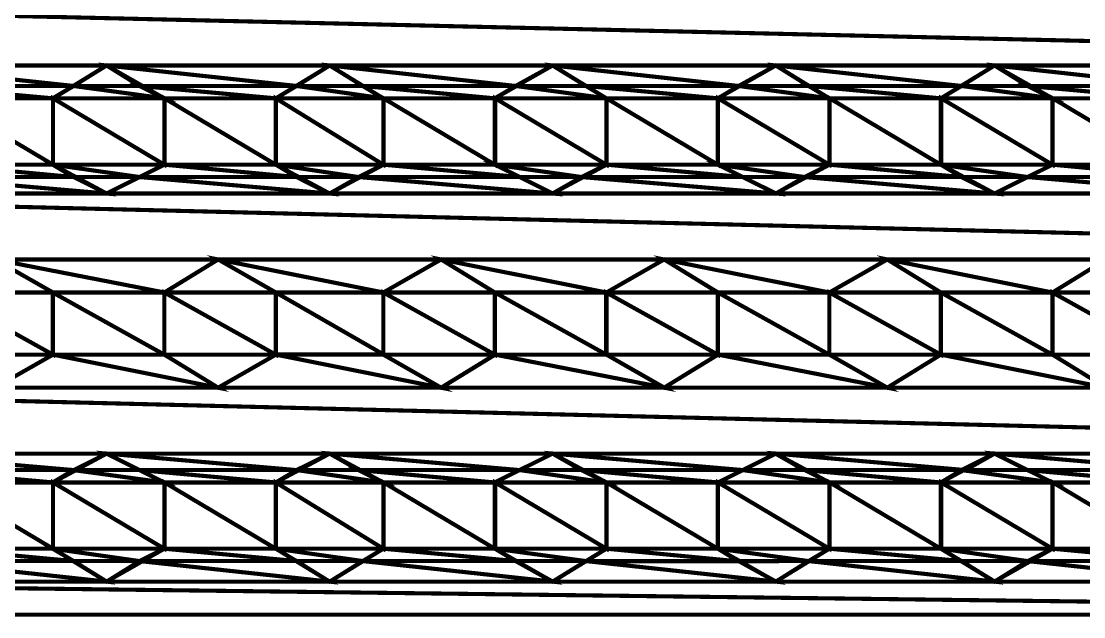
# Model space of a CAD drawing. Extents: x 0 to 210, y 0 to 297.
# Drawn here: x 104.35 to 115.26, y 175.5 to 181.62 of the extents above; entities that cross this region are included whole.
import ezdxf

# ---------------------------------------------------------------- set-up
doc = ezdxf.new("R2010")
doc.units = 0
doc.header["$MEASUREMENT"] = 0
for name, color, linetype in [('C00-00-00-BLACK', 7, 'Continuous'), ('C62-64-65', 252, 'Continuous'), ('C93-95-97', 253, 'Continuous')]:
    doc.layers.add(name, color=color, linetype=linetype)

msp = doc.modelspace()

# ---------------------------------------------------------------- linework, layer by layer
at = {"layer": 'C00-00-00-BLACK', "const_width": 0.0423}
for points in [[(104.672, 180.825), (105.222, 181.162)], [(105.222, 181.162), (105.815, 180.825)], [(106.96, 180.825), (107.513, 181.162)], [(107.513, 181.162), (108.064, 180.825)], [(109.209, 180.825), (109.802, 181.162)], [(109.802, 181.162), (110.355, 180.825)], [(111.499, 180.825), (112.094, 181.162)], [(112.094, 181.162), (112.644, 180.825)], [(113.789, 180.825), (114.34, 181.162)], [(114.34, 181.162), (114.935, 180.825)], [(104.672, 180.825), (104.672, 180.144)], [(105.815, 180.825), (105.815, 180.144)], [(106.96, 180.825), (106.96, 180.144)], [(108.064, 180.825), (108.064, 180.144)], [(109.209, 180.825), (109.209, 180.144)], [(110.355, 180.825), (110.355, 180.144)], [(111.499, 180.825), (111.499, 180.144)], [(112.644, 180.825), (112.644, 180.144)], [(113.789, 180.825), (113.789, 180.144)], [(114.935, 180.825), (114.935, 180.144)], [(104.672, 180.144), (105.222, 179.848)], [(105.222, 179.848), (105.815, 180.144)], [(106.96, 180.144), (107.513, 179.848)], [(107.513, 179.848), (108.064, 180.144)], [(109.209, 180.144), (109.802, 179.848)], [(109.802, 179.848), (110.355, 180.144)], [(111.499, 180.144), (112.094, 179.848)], [(112.094, 179.848), (112.644, 180.144)], [(113.789, 180.144), (114.34, 179.848)], [(114.34, 179.848), (114.935, 180.144)], [(104.076, 179.171), (104.672, 178.832)], [(105.815, 178.832), (106.368, 179.171)], [(106.368, 179.171), (106.96, 178.832)], [(108.064, 178.832), (108.657, 179.171)], [(108.657, 179.171), (109.209, 178.832)], [(110.355, 178.832), (110.947, 179.171)], [(110.947, 179.171), (111.499, 178.832)], [(112.644, 178.832), (113.239, 179.171)], [(113.239, 179.171), (113.789, 178.832)], [(114.935, 178.832), (115.485, 179.171)], [(104.672, 178.832), (104.672, 178.194)], [(105.815, 178.832), (105.815, 178.194)], [(106.96, 178.832), (106.96, 178.194)], [(108.064, 178.832), (108.064, 178.194)], [(109.209, 178.832), (109.209, 178.194)], [(110.355, 178.832), (110.355, 178.194)], [(111.499, 178.832), (111.499, 178.194)], [(112.644, 178.832), (112.644, 178.194)], [(113.789, 178.832), (113.789, 178.194)], [(114.935, 178.832), (114.935, 178.194)], [(104.076, 177.855), (104.672, 178.194)], [(105.815, 178.194), (106.368, 177.855)], [(106.368, 177.855), (106.96, 178.194)], [(108.064, 178.194), (108.657, 177.855)], [(108.657, 177.855), (109.209, 178.194)], [(110.355, 178.194), (110.947, 177.855)], [(110.947, 177.855), (111.499, 178.194)], [(112.644, 178.194), (113.239, 177.855)], [(113.239, 177.855), (113.789, 178.194)], [(114.935, 178.194), (115.485, 177.855)], [(104.672, 176.882), (105.222, 177.178)], [(105.222, 177.178), (105.815, 176.882)], [(106.96, 176.882), (107.513, 177.178)], [(107.513, 177.178), (108.064, 176.882)], [(109.209, 176.882), (109.802, 177.178)], [(109.802, 177.178), (110.355, 176.882)], [(111.499, 176.882), (112.094, 177.178)], [(112.094, 177.178), (112.644, 176.882)], [(113.789, 176.882), (114.34, 177.178)], [(114.34, 177.178), (114.935, 176.882)], [(104.672, 176.882), (104.672, 176.202)], [(105.815, 176.882), (105.815, 176.202)], [(106.96, 176.882), (106.96, 176.202)], [(108.064, 176.882), (108.064, 176.202)], [(109.209, 176.882), (109.209, 176.202)], [(110.355, 176.882), (110.355, 176.202)], [(111.499, 176.882), (111.499, 176.202)], [(112.644, 176.882), (112.644, 176.202)], [(113.789, 176.882), (113.789, 176.202)], [(114.935, 176.882), (114.935, 176.202)], [(104.672, 176.202), (105.222, 175.864)], [(105.222, 175.864), (105.815, 176.202)], [(106.96, 176.202), (107.513, 175.864)], [(107.513, 175.864), (108.064, 176.202)], [(109.209, 176.202), (109.802, 175.864)], [(109.802, 175.864), (110.355, 176.202)], [(111.499, 176.202), (112.094, 175.864)], [(112.094, 175.864), (112.644, 176.202)], [(113.789, 176.202), (114.34, 175.864)], [(114.34, 175.864), (114.935, 176.202)], [(126.132, 175.525), (98.7764, 175.525)]]:
    msp.add_lwpolyline(points, dxfattribs=at)
at = {"layer": 'C62-64-65', "const_width": 0.0423}
for points in [[(105.222, 181.162), (105.561, 180.952), (104.884, 180.952), (105.222, 181.162)], [(107.513, 181.162), (107.852, 180.952), (107.173, 180.952), (107.513, 181.162)], [(109.802, 181.162), (110.144, 180.952), (109.422, 180.952), (109.802, 181.162)], [(112.094, 181.162), (112.431, 180.952), (111.712, 180.952), (112.094, 181.162)], [(114.34, 181.162), (114.68, 180.952), (114.001, 180.952), (114.34, 181.162)], [(105.561, 180.952), (104.881, 180.952), (105.815, 180.825), (105.561, 180.952)], [(104.881, 180.952), (105.815, 180.825), (104.669, 180.825), (104.881, 180.952)], [(107.852, 180.952), (107.173, 180.952), (108.064, 180.825), (107.852, 180.952)], [(107.173, 180.952), (108.064, 180.825), (106.96, 180.825), (107.173, 180.952)], [(110.144, 180.952), (109.423, 180.952), (110.355, 180.825), (110.144, 180.952)], [(109.423, 180.952), (110.355, 180.825), (109.209, 180.825), (109.423, 180.952)], [(112.431, 180.952), (111.712, 180.952), (112.644, 180.825), (112.431, 180.952)], [(111.712, 180.952), (112.644, 180.825), (111.499, 180.825), (111.712, 180.952)], [(114.68, 180.952), (114.001, 180.952), (114.935, 180.825), (114.68, 180.952)], [(114.001, 180.952), (114.935, 180.825), (113.789, 180.825), (114.001, 180.952)], [(105.815, 180.825), (104.672, 180.825), (105.815, 180.144), (105.815, 180.825)], [(104.672, 180.825), (105.815, 180.144), (104.672, 180.144), (104.672, 180.825)], [(108.064, 180.825), (106.96, 180.825), (108.064, 180.144), (108.064, 180.825)], [(106.96, 180.825), (108.064, 180.144), (106.96, 180.144), (106.96, 180.825)], [(110.355, 180.825), (109.212, 180.825), (110.355, 180.144), (110.355, 180.825)], [(109.212, 180.825), (110.355, 180.144), (109.212, 180.144), (109.212, 180.825)], [(112.644, 180.825), (111.501, 180.825), (112.644, 180.144), (112.644, 180.825)], [(111.501, 180.825), (112.644, 180.144), (111.501, 180.144), (111.501, 180.825)], [(114.935, 180.825), (113.792, 180.825), (114.935, 180.144), (114.935, 180.825)], [(113.792, 180.825), (114.935, 180.144), (113.792, 180.144), (113.792, 180.825)], [(105.815, 180.144), (104.669, 180.144), (105.561, 180.017), (105.815, 180.144)], [(104.669, 180.144), (105.561, 180.017), (104.881, 180.017), (104.669, 180.144)], [(108.064, 180.144), (106.96, 180.144), (107.81, 180.017), (108.064, 180.144)], [(106.96, 180.144), (107.81, 180.017), (107.173, 180.017), (106.96, 180.144)], [(110.355, 180.144), (109.209, 180.144), (110.101, 180.017), (110.355, 180.144)], [(109.209, 180.144), (110.101, 180.017), (109.466, 180.017), (109.209, 180.144)], [(112.644, 180.144), (111.499, 180.144), (112.39, 180.017), (112.644, 180.144)], [(111.499, 180.144), (112.39, 180.017), (111.755, 180.017), (111.499, 180.144)], [(114.935, 180.144), (113.789, 180.144), (114.68, 180.017), (114.935, 180.144)], [(113.789, 180.144), (114.68, 180.017), (114.001, 180.017), (113.789, 180.144)], [(104.884, 180.017), (105.561, 180.017), (105.222, 179.848), (104.884, 180.017)], [(107.173, 180.017), (107.81, 180.017), (107.513, 179.848), (107.173, 180.017)], [(109.463, 180.017), (110.098, 180.017), (109.802, 179.848), (109.463, 180.017)], [(111.755, 180.017), (112.39, 180.017), (112.094, 179.848), (111.755, 180.017)], [(114.001, 180.017), (114.68, 180.017), (114.34, 179.848), (114.001, 180.017)], [(104.076, 179.171), (104.672, 178.832), (103.527, 178.832), (104.076, 179.171)], [(106.368, 179.171), (106.96, 178.832), (105.815, 178.832), (106.368, 179.171)], [(108.657, 179.171), (109.209, 178.832), (108.064, 178.832), (108.657, 179.171)], [(110.947, 179.171), (111.499, 178.832), (110.355, 178.832), (110.947, 179.171)], [(113.239, 179.171), (113.789, 178.832), (112.644, 178.832), (113.239, 179.171)], [(115.485, 179.171), (116.08, 178.832), (114.935, 178.832), (115.485, 179.171)], [(104.672, 178.832), (103.527, 178.832), (104.672, 178.194), (104.672, 178.832)], [(103.527, 178.832), (104.672, 178.194), (103.527, 178.194), (103.527, 178.832)], [(106.96, 178.832), (105.815, 178.832), (106.96, 178.194), (106.96, 178.832)], [(105.815, 178.832), (106.96, 178.194), (105.815, 178.194), (105.815, 178.832)], [(109.209, 178.832), (108.064, 178.832), (109.209, 178.194), (109.209, 178.832)], [(108.064, 178.832), (109.209, 178.194), (108.064, 178.194), (108.064, 178.832)], [(111.499, 178.832), (110.352, 178.832), (111.499, 178.194), (111.499, 178.832)], [(110.352, 178.832), (111.499, 178.194), (110.352, 178.194), (110.352, 178.832)], [(113.789, 178.832), (112.644, 178.832), (113.789, 178.194), (113.789, 178.832)], [(112.644, 178.832), (113.789, 178.194), (112.644, 178.194), (112.644, 178.832)], [(116.08, 178.832), (114.935, 178.832), (116.08, 178.194), (116.08, 178.832)], [(114.935, 178.832), (116.08, 178.194), (114.935, 178.194), (114.935, 178.832)], [(103.527, 178.194), (104.672, 178.194), (104.076, 177.855), (103.527, 178.194)], [(105.815, 178.194), (106.96, 178.194), (106.368, 177.855), (105.815, 178.194)], [(108.064, 178.194), (109.209, 178.194), (108.657, 177.855), (108.064, 178.194)], [(110.355, 178.194), (111.499, 178.194), (110.947, 177.855), (110.355, 178.194)], [(112.644, 178.194), (113.789, 178.194), (113.239, 177.855), (112.644, 178.194)], [(114.935, 178.194), (116.08, 178.194), (115.485, 177.855), (114.935, 178.194)], [(105.222, 177.178), (105.561, 177.009), (104.884, 177.009), (105.222, 177.178)], [(107.513, 177.178), (107.81, 177.009), (107.173, 177.009), (107.513, 177.178)], [(109.802, 177.178), (110.098, 177.009), (109.463, 177.009), (109.802, 177.178)], [(112.094, 177.178), (112.39, 177.009), (111.755, 177.009), (112.094, 177.178)], [(114.34, 177.178), (114.68, 177.009), (114.001, 177.009), (114.34, 177.178)], [(105.561, 177.009), (104.881, 177.009), (105.815, 176.882), (105.561, 177.009)], [(104.881, 177.009), (105.815, 176.882), (104.669, 176.882), (104.881, 177.009)], [(107.81, 177.009), (107.174, 177.009), (108.066, 176.882), (107.81, 177.009)], [(107.174, 177.009), (108.066, 176.882), (106.963, 176.882), (107.174, 177.009)], [(109.463, 177.009), (110.352, 176.882), (109.207, 176.882), (109.463, 177.009)], [(110.098, 177.009), (109.463, 177.009), (110.352, 176.882), (110.098, 177.009)], [(111.755, 177.009), (112.644, 176.882), (111.499, 176.882), (111.755, 177.009)], [(112.39, 177.009), (111.755, 177.009), (112.644, 176.882), (112.39, 177.009)], [(114.68, 177.009), (114.001, 177.009), (114.935, 176.882), (114.68, 177.009)], [(114.001, 177.009), (114.935, 176.882), (113.789, 176.882), (114.001, 177.009)], [(105.815, 176.882), (104.672, 176.882), (105.815, 176.202), (105.815, 176.882)], [(104.672, 176.882), (105.815, 176.202), (104.672, 176.202), (104.672, 176.882)], [(108.064, 176.882), (106.96, 176.882), (108.064, 176.202), (108.064, 176.882)], [(106.96, 176.882), (108.064, 176.202), (106.96, 176.202), (106.96, 176.882)], [(110.355, 176.882), (109.212, 176.882), (110.355, 176.202), (110.355, 176.882)], [(109.212, 176.882), (110.355, 176.202), (109.212, 176.202), (109.212, 176.882)], [(112.644, 176.882), (111.501, 176.882), (112.644, 176.202), (112.644, 176.882)], [(111.501, 176.882), (112.644, 176.202), (111.501, 176.202), (111.501, 176.882)], [(114.935, 176.882), (113.792, 176.882), (114.935, 176.202), (114.935, 176.882)], [(113.792, 176.882), (114.935, 176.202), (113.792, 176.202), (113.792, 176.882)], [(105.815, 176.202), (104.669, 176.202), (105.561, 176.075), (105.815, 176.202)], [(104.669, 176.202), (105.561, 176.075), (104.881, 176.075), (104.669, 176.202)], [(108.064, 176.202), (106.96, 176.202), (107.852, 176.075), (108.064, 176.202)], [(106.96, 176.202), (107.852, 176.075), (107.173, 176.075), (106.96, 176.202)], [(110.355, 176.202), (109.209, 176.202), (110.144, 176.075), (110.355, 176.202)], [(109.209, 176.202), (110.144, 176.075), (109.423, 176.075), (109.209, 176.202)], [(112.644, 176.202), (111.499, 176.202), (112.431, 176.075), (112.644, 176.202)], [(111.499, 176.202), (112.431, 176.075), (111.712, 176.075), (111.499, 176.202)], [(114.935, 176.202), (113.789, 176.202), (114.68, 176.075), (114.935, 176.202)], [(113.789, 176.202), (114.68, 176.075), (114.001, 176.075), (113.789, 176.202)], [(104.884, 176.075), (105.561, 176.075), (105.222, 175.864), (104.884, 176.075)], [(107.173, 176.075), (107.852, 176.075), (107.513, 175.864), (107.173, 176.075)], [(109.422, 176.075), (110.144, 176.075), (109.802, 175.864), (109.422, 176.075)], [(111.712, 176.075), (112.431, 176.075), (112.094, 175.864), (111.712, 176.075)], [(114.001, 176.075), (114.68, 176.075), (114.34, 175.864), (114.001, 176.075)]]:
    msp.add_lwpolyline(points, close=True, dxfattribs=at)
at = {"layer": 'C62-64-65'}
for points in [[(105.222, 181.162), (105.561, 180.952), (104.884, 180.952), (105.222, 181.162)], [(107.513, 181.162), (107.852, 180.952), (107.173, 180.952), (107.513, 181.162)], [(109.802, 181.162), (110.144, 180.952), (109.422, 180.952), (109.802, 181.162)], [(112.094, 181.162), (112.431, 180.952), (111.712, 180.952), (112.094, 181.162)], [(114.34, 181.162), (114.68, 180.952), (114.001, 180.952), (114.34, 181.162)], [(104.881, 180.952), (105.815, 180.825), (104.669, 180.825), (104.881, 180.952)], [(105.561, 180.952), (104.881, 180.952), (105.815, 180.825), (105.561, 180.952)], [(107.173, 180.952), (108.064, 180.825), (106.96, 180.825), (107.173, 180.952)], [(107.852, 180.952), (107.173, 180.952), (108.064, 180.825), (107.852, 180.952)], [(109.423, 180.952), (110.355, 180.825), (109.209, 180.825), (109.423, 180.952)], [(110.144, 180.952), (109.423, 180.952), (110.355, 180.825), (110.144, 180.952)], [(111.712, 180.952), (112.644, 180.825), (111.499, 180.825), (111.712, 180.952)], [(112.431, 180.952), (111.712, 180.952), (112.644, 180.825), (112.431, 180.952)], [(114.001, 180.952), (114.935, 180.825), (113.789, 180.825), (114.001, 180.952)], [(114.68, 180.952), (114.001, 180.952), (114.935, 180.825), (114.68, 180.952)], [(105.815, 180.825), (104.672, 180.825), (105.815, 180.144), (105.815, 180.825)], [(104.672, 180.825), (105.815, 180.144), (104.672, 180.144), (104.672, 180.825)], [(108.064, 180.825), (106.96, 180.825), (108.064, 180.144), (108.064, 180.825)], [(106.96, 180.825), (108.064, 180.144), (106.96, 180.144), (106.96, 180.825)], [(110.355, 180.825), (109.212, 180.825), (110.355, 180.144), (110.355, 180.825)], [(109.212, 180.825), (110.355, 180.144), (109.212, 180.144), (109.212, 180.825)], [(112.644, 180.825), (111.501, 180.825), (112.644, 180.144), (112.644, 180.825)], [(111.501, 180.825), (112.644, 180.144), (111.501, 180.144), (111.501, 180.825)], [(114.935, 180.825), (113.792, 180.825), (114.935, 180.144), (114.935, 180.825)], [(113.792, 180.825), (114.935, 180.144), (113.792, 180.144), (113.792, 180.825)], [(105.815, 180.144), (104.669, 180.144), (105.561, 180.017), (105.815, 180.144)], [(104.669, 180.144), (105.561, 180.017), (104.881, 180.017), (104.669, 180.144)], [(108.064, 180.144), (106.96, 180.144), (107.81, 180.017), (108.064, 180.144)], [(106.96, 180.144), (107.81, 180.017), (107.173, 180.017), (106.96, 180.144)], [(110.355, 180.144), (109.209, 180.144), (110.101, 180.017), (110.355, 180.144)], [(109.209, 180.144), (110.101, 180.017), (109.466, 180.017), (109.209, 180.144)], [(112.644, 180.144), (111.499, 180.144), (112.39, 180.017), (112.644, 180.144)], [(111.499, 180.144), (112.39, 180.017), (111.755, 180.017), (111.499, 180.144)], [(114.935, 180.144), (113.789, 180.144), (114.68, 180.017), (114.935, 180.144)], [(113.789, 180.144), (114.68, 180.017), (114.001, 180.017), (113.789, 180.144)], [(104.884, 180.017), (105.561, 180.017), (105.222, 179.848), (104.884, 180.017)], [(107.173, 180.017), (107.81, 180.017), (107.513, 179.848), (107.173, 180.017)], [(109.463, 180.017), (110.098, 180.017), (109.802, 179.848), (109.463, 180.017)], [(111.755, 180.017), (112.39, 180.017), (112.094, 179.848), (111.755, 180.017)], [(114.001, 180.017), (114.68, 180.017), (114.34, 179.848), (114.001, 180.017)], [(104.076, 179.171), (104.672, 178.832), (103.527, 178.832), (104.076, 179.171)], [(106.368, 179.171), (106.96, 178.832), (105.815, 178.832), (106.368, 179.171)], [(108.657, 179.171), (109.209, 178.832), (108.064, 178.832), (108.657, 179.171)], [(110.947, 179.171), (111.499, 178.832), (110.355, 178.832), (110.947, 179.171)], [(113.239, 179.171), (113.789, 178.832), (112.644, 178.832), (113.239, 179.171)], [(115.485, 179.171), (116.08, 178.832), (114.935, 178.832), (115.485, 179.171)], [(104.672, 178.832), (103.527, 178.832), (104.672, 178.194), (104.672, 178.832)], [(103.527, 178.832), (104.672, 178.194), (103.527, 178.194), (103.527, 178.832)], [(106.96, 178.832), (105.815, 178.832), (106.96, 178.194), (106.96, 178.832)], [(105.815, 178.832), (106.96, 178.194), (105.815, 178.194), (105.815, 178.832)], [(109.209, 178.832), (108.064, 178.832), (109.209, 178.194), (109.209, 178.832)], [(108.064, 178.832), (109.209, 178.194), (108.064, 178.194), (108.064, 178.832)], [(111.499, 178.832), (110.352, 178.832), (111.499, 178.194), (111.499, 178.832)], [(110.352, 178.832), (111.499, 178.194), (110.352, 178.194), (110.352, 178.832)], [(113.789, 178.832), (112.644, 178.832), (113.789, 178.194), (113.789, 178.832)], [(112.644, 178.832), (113.789, 178.194), (112.644, 178.194), (112.644, 178.832)], [(116.08, 178.832), (114.935, 178.832), (116.08, 178.194), (116.08, 178.832)], [(114.935, 178.832), (116.08, 178.194), (114.935, 178.194), (114.935, 178.832)], [(103.527, 178.194), (104.672, 178.194), (104.076, 177.855), (103.527, 178.194)], [(105.815, 178.194), (106.96, 178.194), (106.368, 177.855), (105.815, 178.194)], [(108.064, 178.194), (109.209, 178.194), (108.657, 177.855), (108.064, 178.194)], [(110.355, 178.194), (111.499, 178.194), (110.947, 177.855), (110.355, 178.194)], [(112.644, 178.194), (113.789, 178.194), (113.239, 177.855), (112.644, 178.194)], [(114.935, 178.194), (116.08, 178.194), (115.485, 177.855), (114.935, 178.194)], [(105.222, 177.178), (105.561, 177.009), (104.884, 177.009), (105.222, 177.178)], [(107.513, 177.178), (107.81, 177.009), (107.173, 177.009), (107.513, 177.178)], [(109.802, 177.178), (110.098, 177.009), (109.463, 177.009), (109.802, 177.178)], [(112.094, 177.178), (112.39, 177.009), (111.755, 177.009), (112.094, 177.178)], [(114.34, 177.178), (114.68, 177.009), (114.001, 177.009), (114.34, 177.178)], [(104.881, 177.009), (105.815, 176.882), (104.669, 176.882), (104.881, 177.009)], [(105.561, 177.009), (104.881, 177.009), (105.815, 176.882), (105.561, 177.009)], [(107.174, 177.009), (108.066, 176.882), (106.963, 176.882), (107.174, 177.009)], [(107.81, 177.009), (107.174, 177.009), (108.066, 176.882), (107.81, 177.009)], [(109.463, 177.009), (110.352, 176.882), (109.207, 176.882), (109.463, 177.009)], [(110.098, 177.009), (109.463, 177.009), (110.352, 176.882), (110.098, 177.009)], [(111.755, 177.009), (112.644, 176.882), (111.499, 176.882), (111.755, 177.009)], [(112.39, 177.009), (111.755, 177.009), (112.644, 176.882), (112.39, 177.009)], [(114.001, 177.009), (114.935, 176.882), (113.789, 176.882), (114.001, 177.009)], [(114.68, 177.009), (114.001, 177.009), (114.935, 176.882), (114.68, 177.009)], [(105.815, 176.882), (104.672, 176.882), (105.815, 176.202), (105.815, 176.882)], [(104.672, 176.882), (105.815, 176.202), (104.672, 176.202), (104.672, 176.882)], [(108.064, 176.882), (106.96, 176.882), (108.064, 176.202), (108.064, 176.882)], [(106.96, 176.882), (108.064, 176.202), (106.96, 176.202), (106.96, 176.882)], [(110.355, 176.882), (109.212, 176.882), (110.355, 176.202), (110.355, 176.882)], [(109.212, 176.882), (110.355, 176.202), (109.212, 176.202), (109.212, 176.882)], [(112.644, 176.882), (111.501, 176.882), (112.644, 176.202), (112.644, 176.882)], [(111.501, 176.882), (112.644, 176.202), (111.501, 176.202), (111.501, 176.882)], [(114.935, 176.882), (113.792, 176.882), (114.935, 176.202), (114.935, 176.882)], [(113.792, 176.882), (114.935, 176.202), (113.792, 176.202), (113.792, 176.882)], [(105.815, 176.202), (104.669, 176.202), (105.561, 176.075), (105.815, 176.202)], [(104.669, 176.202), (105.561, 176.075), (104.881, 176.075), (104.669, 176.202)], [(108.064, 176.202), (106.96, 176.202), (107.852, 176.075), (108.064, 176.202)], [(106.96, 176.202), (107.852, 176.075), (107.173, 176.075), (106.96, 176.202)], [(110.355, 176.202), (109.209, 176.202), (110.144, 176.075), (110.355, 176.202)], [(109.209, 176.202), (110.144, 176.075), (109.423, 176.075), (109.209, 176.202)], [(112.644, 176.202), (111.499, 176.202), (112.431, 176.075), (112.644, 176.202)], [(111.499, 176.202), (112.431, 176.075), (111.712, 176.075), (111.499, 176.202)], [(114.935, 176.202), (113.789, 176.202), (114.68, 176.075), (114.935, 176.202)], [(113.789, 176.202), (114.68, 176.075), (114.001, 176.075), (113.789, 176.202)], [(104.884, 176.075), (105.561, 176.075), (105.222, 175.864), (104.884, 176.075)], [(107.173, 176.075), (107.852, 176.075), (107.513, 175.864), (107.173, 176.075)], [(109.422, 176.075), (110.144, 176.075), (109.802, 175.864), (109.422, 176.075)], [(111.712, 176.075), (112.431, 176.075), (112.094, 175.864), (111.712, 176.075)], [(114.001, 176.075), (114.68, 176.075), (114.34, 175.864), (114.001, 176.075)]]:
    msp.add_lwpolyline(points, close=True, dxfattribs=at)
at = {"layer": 'C93-95-97', "const_width": 0.0423}
for points in [[(98.7764, 181.798), (126.132, 181.162), (98.7764, 181.162), (98.7764, 181.798)], [(126.132, 181.798), (98.7764, 181.798), (126.132, 181.162), (126.132, 181.798)], [(105.222, 181.162), (102.931, 181.162), (104.884, 180.952), (105.222, 181.162)], [(102.931, 181.162), (104.884, 180.952), (103.271, 180.952), (102.931, 181.162)], [(107.513, 181.162), (105.222, 181.162), (107.174, 180.952), (107.513, 181.162)], [(105.222, 181.162), (107.174, 180.952), (105.563, 180.952), (105.222, 181.162)], [(109.802, 181.162), (107.513, 181.162), (109.422, 180.952), (109.802, 181.162)], [(107.513, 181.162), (109.422, 180.952), (107.852, 180.952), (107.513, 181.162)], [(112.094, 181.162), (109.805, 181.162), (111.712, 180.952), (112.094, 181.162)], [(109.805, 181.162), (111.712, 180.952), (110.144, 180.952), (109.805, 181.162)], [(114.34, 181.162), (112.094, 181.162), (114.001, 180.952), (114.34, 181.162)], [(112.094, 181.162), (114.001, 180.952), (112.431, 180.952), (112.094, 181.162)], [(116.632, 181.162), (114.343, 181.162), (116.25, 180.952), (116.632, 181.162)], [(114.343, 181.162), (116.25, 180.952), (114.68, 180.952), (114.343, 181.162)], [(104.884, 180.952), (103.271, 180.952), (104.672, 180.825), (104.884, 180.952)], [(103.271, 180.952), (104.672, 180.825), (103.527, 180.825), (103.271, 180.952)], [(107.173, 180.952), (105.561, 180.952), (106.96, 180.825), (107.173, 180.952)], [(105.561, 180.952), (106.96, 180.825), (105.815, 180.825), (105.561, 180.952)], [(109.422, 180.952), (107.852, 180.952), (109.209, 180.825), (109.422, 180.952)], [(107.852, 180.952), (109.209, 180.825), (108.064, 180.825), (107.852, 180.952)], [(111.712, 180.952), (110.144, 180.952), (111.501, 180.825), (111.712, 180.952)], [(110.144, 180.952), (111.501, 180.825), (110.355, 180.825), (110.144, 180.952)], [(114.001, 180.952), (112.431, 180.952), (113.789, 180.825), (114.001, 180.952)], [(112.431, 180.952), (113.789, 180.825), (112.644, 180.825), (112.431, 180.952)], [(116.25, 180.952), (114.68, 180.952), (116.08, 180.825), (116.25, 180.952)], [(114.68, 180.952), (116.08, 180.825), (114.935, 180.825), (114.68, 180.952)], [(104.672, 180.825), (103.529, 180.825), (104.672, 180.144), (104.672, 180.825)], [(103.529, 180.825), (104.672, 180.144), (103.529, 180.144), (103.529, 180.825)], [(106.96, 180.825), (105.817, 180.825), (106.96, 180.144), (106.96, 180.825)], [(105.817, 180.825), (106.96, 180.144), (105.817, 180.144), (105.817, 180.825)], [(109.209, 180.825), (108.066, 180.825), (109.209, 180.144), (109.209, 180.825)], [(108.066, 180.825), (109.209, 180.144), (108.066, 180.144), (108.066, 180.825)], [(111.499, 180.825), (110.355, 180.825), (111.499, 180.144), (111.499, 180.825)], [(110.355, 180.825), (111.499, 180.144), (110.355, 180.144), (110.355, 180.825)], [(113.789, 180.825), (112.647, 180.825), (113.789, 180.144), (113.789, 180.825)], [(112.647, 180.825), (113.789, 180.144), (112.647, 180.144), (112.647, 180.825)], [(116.08, 180.825), (114.938, 180.825), (116.08, 180.144), (116.08, 180.825)], [(114.938, 180.825), (116.08, 180.144), (114.938, 180.144), (114.938, 180.825)], [(104.672, 180.144), (103.527, 180.144), (104.884, 180.017), (104.672, 180.144)], [(103.527, 180.144), (104.884, 180.017), (103.271, 180.017), (103.527, 180.144)], [(106.96, 180.144), (105.815, 180.144), (107.173, 180.017), (106.96, 180.144)], [(105.815, 180.144), (107.173, 180.017), (105.561, 180.017), (105.815, 180.144)], [(109.209, 180.144), (108.064, 180.144), (109.463, 180.017), (109.209, 180.144)], [(108.064, 180.144), (109.463, 180.017), (107.81, 180.017), (108.064, 180.144)], [(111.499, 180.144), (110.355, 180.144), (111.755, 180.017), (111.499, 180.144)], [(110.355, 180.144), (111.755, 180.017), (110.098, 180.017), (110.355, 180.144)], [(113.789, 180.144), (112.644, 180.144), (114.001, 180.017), (113.789, 180.144)], [(112.644, 180.144), (114.001, 180.017), (112.39, 180.017), (112.644, 180.144)], [(116.08, 180.144), (114.935, 180.144), (116.292, 180.017), (116.08, 180.144)], [(114.935, 180.144), (116.292, 180.017), (114.68, 180.017), (114.935, 180.144)], [(104.884, 180.017), (103.271, 180.017), (105.222, 179.848), (104.884, 180.017)], [(103.271, 180.017), (105.222, 179.848), (102.934, 179.848), (103.271, 180.017)], [(107.173, 180.017), (105.561, 180.017), (107.51, 179.848), (107.173, 180.017)], [(105.561, 180.017), (107.51, 179.848), (105.222, 179.848), (105.561, 180.017)], [(109.463, 180.017), (107.81, 180.017), (109.805, 179.848), (109.463, 180.017)], [(107.81, 180.017), (109.805, 179.848), (107.513, 179.848), (107.81, 180.017)], [(111.755, 180.017), (110.101, 180.017), (112.097, 179.848), (111.755, 180.017)], [(110.101, 180.017), (112.097, 179.848), (109.805, 179.848), (110.101, 180.017)], [(114.001, 180.017), (112.39, 180.017), (114.34, 179.848), (114.001, 180.017)], [(112.39, 180.017), (114.34, 179.848), (112.094, 179.848), (112.39, 180.017)], [(116.292, 180.017), (114.68, 180.017), (116.632, 179.848), (116.292, 180.017)], [(114.68, 180.017), (116.632, 179.848), (114.343, 179.848), (114.68, 180.017)], [(98.7764, 179.848), (126.132, 179.171), (98.7764, 179.171), (98.7764, 179.848)], [(126.132, 179.848), (98.7764, 179.848), (126.132, 179.171), (126.132, 179.848)], [(106.368, 179.171), (104.076, 179.171), (105.817, 178.832), (106.368, 179.171)], [(104.076, 179.171), (105.817, 178.832), (104.672, 178.832), (104.076, 179.171)], [(108.657, 179.171), (106.368, 179.171), (108.064, 178.832), (108.657, 179.171)], [(106.368, 179.171), (108.064, 178.832), (106.96, 178.832), (106.368, 179.171)], [(110.947, 179.171), (108.657, 179.171), (110.355, 178.832), (110.947, 179.171)], [(108.657, 179.171), (110.355, 178.832), (109.209, 178.832), (108.657, 179.171)], [(113.239, 179.171), (110.947, 179.171), (112.644, 178.832), (113.239, 179.171)], [(110.947, 179.171), (112.644, 178.832), (111.501, 178.832), (110.947, 179.171)], [(115.485, 179.171), (113.239, 179.171), (114.935, 178.832), (115.485, 179.171)], [(113.239, 179.171), (114.935, 178.832), (113.789, 178.832), (113.239, 179.171)], [(105.815, 178.832), (104.669, 178.832), (105.815, 178.194), (105.815, 178.832)], [(104.669, 178.832), (105.815, 178.194), (104.669, 178.194), (104.669, 178.832)], [(108.064, 178.832), (106.96, 178.832), (108.064, 178.197), (108.064, 178.832)], [(106.96, 178.832), (108.064, 178.197), (106.96, 178.197), (106.96, 178.832)], [(110.355, 178.832), (109.209, 178.832), (110.355, 178.194), (110.355, 178.832)], [(109.209, 178.832), (110.355, 178.194), (109.209, 178.194), (109.209, 178.832)], [(112.644, 178.832), (111.499, 178.832), (112.644, 178.194), (112.644, 178.832)], [(111.499, 178.832), (112.644, 178.194), (111.499, 178.194), (111.499, 178.832)], [(114.935, 178.832), (113.789, 178.832), (114.935, 178.194), (114.935, 178.832)], [(113.789, 178.832), (114.935, 178.194), (113.789, 178.194), (113.789, 178.832)], [(104.672, 178.194), (106.368, 177.855), (104.076, 177.855), (104.672, 178.194)], [(105.815, 178.194), (104.672, 178.194), (106.368, 177.855), (105.815, 178.194)], [(106.96, 178.194), (108.657, 177.855), (106.368, 177.855), (106.96, 178.194)], [(108.064, 178.194), (106.96, 178.194), (108.657, 177.855), (108.064, 178.194)], [(109.212, 178.194), (110.95, 177.855), (108.66, 177.855), (109.212, 178.194)], [(110.355, 178.194), (109.212, 178.194), (110.95, 177.855), (110.355, 178.194)], [(111.501, 178.194), (113.239, 177.855), (110.947, 177.855), (111.501, 178.194)], [(112.644, 178.194), (111.501, 178.194), (113.239, 177.855), (112.644, 178.194)], [(113.789, 178.194), (115.485, 177.855), (113.239, 177.855), (113.789, 178.194)], [(114.935, 178.194), (113.789, 178.194), (115.485, 177.855), (114.935, 178.194)], [(98.7764, 177.855), (126.132, 177.178), (98.7764, 177.178), (98.7764, 177.855)], [(126.132, 177.855), (98.7764, 177.855), (126.132, 177.178), (126.132, 177.855)], [(105.222, 177.178), (102.931, 177.178), (104.884, 177.009), (105.222, 177.178)], [(102.931, 177.178), (104.884, 177.009), (103.271, 177.009), (102.931, 177.178)], [(107.513, 177.178), (105.222, 177.178), (107.173, 177.009), (107.513, 177.178)], [(105.222, 177.178), (107.173, 177.009), (105.561, 177.009), (105.222, 177.178)], [(109.802, 177.178), (107.513, 177.178), (109.463, 177.009), (109.802, 177.178)], [(107.513, 177.178), (109.463, 177.009), (107.81, 177.009), (107.513, 177.178)], [(112.094, 177.178), (109.805, 177.178), (111.755, 177.009), (112.094, 177.178)], [(109.805, 177.178), (111.755, 177.009), (110.101, 177.009), (109.805, 177.178)], [(114.34, 177.178), (112.091, 177.178), (114.041, 177.009), (114.34, 177.178)], [(112.091, 177.178), (114.041, 177.009), (112.387, 177.009), (112.091, 177.178)], [(116.632, 177.178), (114.34, 177.178), (116.292, 177.009), (116.632, 177.178)], [(114.34, 177.178), (116.292, 177.009), (114.68, 177.009), (114.34, 177.178)], [(104.884, 177.009), (103.271, 177.009), (104.672, 176.882), (104.884, 177.009)], [(103.271, 177.009), (104.672, 176.882), (103.527, 176.882), (103.271, 177.009)], [(107.173, 177.009), (105.561, 177.009), (106.96, 176.882), (107.173, 177.009)], [(105.561, 177.009), (106.96, 176.882), (105.815, 176.882), (105.561, 177.009)], [(109.463, 177.009), (107.81, 177.009), (109.209, 176.882), (109.463, 177.009)], [(107.81, 177.009), (109.209, 176.882), (108.064, 176.882), (107.81, 177.009)], [(111.755, 177.009), (110.101, 177.009), (111.501, 176.882), (111.755, 177.009)], [(110.101, 177.009), (111.501, 176.882), (110.355, 176.882), (110.101, 177.009)], [(114.001, 177.009), (112.39, 177.009), (113.789, 176.882), (114.001, 177.009)], [(112.39, 177.009), (113.789, 176.882), (112.644, 176.882), (112.39, 177.009)], [(116.292, 177.009), (114.68, 177.009), (116.08, 176.882), (116.292, 177.009)], [(114.68, 177.009), (116.08, 176.882), (114.935, 176.882), (114.68, 177.009)], [(104.672, 176.882), (103.529, 176.882), (104.672, 176.202), (104.672, 176.882)], [(103.529, 176.882), (104.672, 176.202), (103.529, 176.202), (103.529, 176.882)], [(106.96, 176.882), (105.817, 176.882), (106.96, 176.202), (106.96, 176.882)], [(105.817, 176.882), (106.96, 176.202), (105.817, 176.202), (105.817, 176.882)], [(109.209, 176.882), (108.066, 176.882), (109.209, 176.202), (109.209, 176.882)], [(108.066, 176.882), (109.209, 176.202), (108.066, 176.202), (108.066, 176.882)], [(111.499, 176.882), (110.355, 176.882), (111.499, 176.202), (111.499, 176.882)], [(110.355, 176.882), (111.499, 176.202), (110.355, 176.202), (110.355, 176.882)], [(113.789, 176.882), (112.647, 176.882), (113.789, 176.202), (113.789, 176.882)], [(112.647, 176.882), (113.789, 176.202), (112.647, 176.202), (112.647, 176.882)], [(116.08, 176.882), (114.938, 176.882), (116.08, 176.202), (116.08, 176.882)], [(114.938, 176.882), (116.08, 176.202), (114.938, 176.202), (114.938, 176.882)], [(104.672, 176.202), (103.527, 176.202), (104.884, 176.075), (104.672, 176.202)], [(103.527, 176.202), (104.884, 176.075), (103.271, 176.075), (103.527, 176.202)], [(106.96, 176.202), (105.815, 176.202), (107.173, 176.075), (106.96, 176.202)], [(105.815, 176.202), (107.173, 176.075), (105.561, 176.075), (105.815, 176.202)], [(109.209, 176.202), (108.064, 176.202), (109.422, 176.075), (109.209, 176.202)], [(108.064, 176.202), (109.422, 176.075), (107.852, 176.075), (108.064, 176.202)], [(111.499, 176.202), (110.355, 176.202), (111.712, 176.072), (111.499, 176.202)], [(110.355, 176.202), (111.712, 176.072), (110.144, 176.072), (110.355, 176.202)], [(113.789, 176.202), (112.644, 176.202), (114.001, 176.075), (113.789, 176.202)], [(112.644, 176.202), (114.001, 176.075), (112.431, 176.075), (112.644, 176.202)], [(116.08, 176.202), (114.935, 176.202), (116.292, 176.075), (116.08, 176.202)], [(114.935, 176.202), (116.292, 176.075), (114.68, 176.075), (114.935, 176.202)], [(103.271, 176.075), (105.224, 175.864), (102.934, 175.864), (103.271, 176.075)], [(104.884, 176.075), (103.271, 176.075), (105.224, 175.864), (104.884, 176.075)], [(105.561, 176.075), (107.513, 175.864), (105.222, 175.864), (105.561, 176.075)], [(107.173, 176.075), (105.561, 176.075), (107.513, 175.864), (107.173, 176.075)], [(107.852, 176.075), (109.805, 175.864), (107.513, 175.864), (107.852, 176.075)], [(109.422, 176.075), (107.852, 176.075), (109.805, 175.864), (109.422, 176.075)], [(110.144, 176.075), (112.097, 175.864), (109.805, 175.864), (110.144, 176.075)], [(111.712, 176.075), (110.144, 176.075), (112.097, 175.864), (111.712, 176.075)], [(112.431, 176.075), (114.343, 175.864), (112.094, 175.864), (112.431, 176.075)], [(114.001, 176.075), (112.431, 176.075), (114.343, 175.864), (114.001, 176.075)], [(114.68, 176.075), (116.633, 175.864), (114.343, 175.864), (114.68, 176.075)], [(116.292, 176.075), (114.68, 176.075), (116.633, 175.864), (116.292, 176.075)], [(98.7764, 175.864), (126.132, 175.525), (98.7764, 175.525), (98.7764, 175.864)], [(126.132, 175.864), (98.7764, 175.864), (126.132, 175.525), (126.132, 175.864)]]:
    msp.add_lwpolyline(points, close=True, dxfattribs=at)
at = {"layer": 'C93-95-97'}
for points in [[(126.132, 181.798), (98.7764, 181.798), (126.132, 181.162), (126.132, 181.798)], [(98.7764, 181.798), (126.132, 181.162), (98.7764, 181.162), (98.7764, 181.798)], [(105.222, 181.162), (102.931, 181.162), (104.884, 180.952), (105.222, 181.162)], [(102.931, 181.162), (104.884, 180.952), (103.271, 180.952), (102.931, 181.162)], [(107.513, 181.162), (105.222, 181.162), (107.174, 180.952), (107.513, 181.162)], [(105.222, 181.162), (107.174, 180.952), (105.563, 180.952), (105.222, 181.162)], [(109.802, 181.162), (107.513, 181.162), (109.422, 180.952), (109.802, 181.162)], [(107.513, 181.162), (109.422, 180.952), (107.852, 180.952), (107.513, 181.162)], [(112.094, 181.162), (109.805, 181.162), (111.712, 180.952), (112.094, 181.162)], [(109.805, 181.162), (111.712, 180.952), (110.144, 180.952), (109.805, 181.162)], [(114.34, 181.162), (112.094, 181.162), (114.001, 180.952), (114.34, 181.162)], [(112.094, 181.162), (114.001, 180.952), (112.431, 180.952), (112.094, 181.162)], [(116.632, 181.162), (114.343, 181.162), (116.25, 180.952), (116.632, 181.162)], [(114.343, 181.162), (116.25, 180.952), (114.68, 180.952), (114.343, 181.162)], [(104.884, 180.952), (103.271, 180.952), (104.672, 180.825), (104.884, 180.952)], [(103.271, 180.952), (104.672, 180.825), (103.527, 180.825), (103.271, 180.952)], [(107.173, 180.952), (105.561, 180.952), (106.96, 180.825), (107.173, 180.952)], [(105.561, 180.952), (106.96, 180.825), (105.815, 180.825), (105.561, 180.952)], [(109.422, 180.952), (107.852, 180.952), (109.209, 180.825), (109.422, 180.952)], [(107.852, 180.952), (109.209, 180.825), (108.064, 180.825), (107.852, 180.952)], [(111.712, 180.952), (110.144, 180.952), (111.501, 180.825), (111.712, 180.952)], [(110.144, 180.952), (111.501, 180.825), (110.355, 180.825), (110.144, 180.952)], [(114.001, 180.952), (112.431, 180.952), (113.789, 180.825), (114.001, 180.952)], [(112.431, 180.952), (113.789, 180.825), (112.644, 180.825), (112.431, 180.952)], [(116.25, 180.952), (114.68, 180.952), (116.08, 180.825), (116.25, 180.952)], [(114.68, 180.952), (116.08, 180.825), (114.935, 180.825), (114.68, 180.952)], [(104.672, 180.825), (103.529, 180.825), (104.672, 180.144), (104.672, 180.825)], [(103.529, 180.825), (104.672, 180.144), (103.529, 180.144), (103.529, 180.825)], [(106.96, 180.825), (105.817, 180.825), (106.96, 180.144), (106.96, 180.825)], [(105.817, 180.825), (106.96, 180.144), (105.817, 180.144), (105.817, 180.825)], [(109.209, 180.825), (108.066, 180.825), (109.209, 180.144), (109.209, 180.825)], [(108.066, 180.825), (109.209, 180.144), (108.066, 180.144), (108.066, 180.825)], [(111.499, 180.825), (110.355, 180.825), (111.499, 180.144), (111.499, 180.825)], [(110.355, 180.825), (111.499, 180.144), (110.355, 180.144), (110.355, 180.825)], [(113.789, 180.825), (112.647, 180.825), (113.789, 180.144), (113.789, 180.825)], [(112.647, 180.825), (113.789, 180.144), (112.647, 180.144), (112.647, 180.825)], [(116.08, 180.825), (114.938, 180.825), (116.08, 180.144), (116.08, 180.825)], [(114.938, 180.825), (116.08, 180.144), (114.938, 180.144), (114.938, 180.825)], [(103.527, 180.144), (104.884, 180.017), (103.271, 180.017), (103.527, 180.144)], [(104.672, 180.144), (103.527, 180.144), (104.884, 180.017), (104.672, 180.144)], [(105.815, 180.144), (107.173, 180.017), (105.561, 180.017), (105.815, 180.144)], [(106.96, 180.144), (105.815, 180.144), (107.173, 180.017), (106.96, 180.144)], [(108.064, 180.144), (109.463, 180.017), (107.81, 180.017), (108.064, 180.144)], [(109.209, 180.144), (108.064, 180.144), (109.463, 180.017), (109.209, 180.144)], [(110.355, 180.144), (111.755, 180.017), (110.098, 180.017), (110.355, 180.144)], [(111.499, 180.144), (110.355, 180.144), (111.755, 180.017), (111.499, 180.144)], [(112.644, 180.144), (114.001, 180.017), (112.39, 180.017), (112.644, 180.144)], [(113.789, 180.144), (112.644, 180.144), (114.001, 180.017), (113.789, 180.144)], [(114.935, 180.144), (116.292, 180.017), (114.68, 180.017), (114.935, 180.144)], [(116.08, 180.144), (114.935, 180.144), (116.292, 180.017), (116.08, 180.144)], [(103.271, 180.017), (105.222, 179.848), (102.934, 179.848), (103.271, 180.017)], [(104.884, 180.017), (103.271, 180.017), (105.222, 179.848), (104.884, 180.017)], [(105.561, 180.017), (107.51, 179.848), (105.222, 179.848), (105.561, 180.017)], [(107.173, 180.017), (105.561, 180.017), (107.51, 179.848), (107.173, 180.017)], [(107.81, 180.017), (109.805, 179.848), (107.513, 179.848), (107.81, 180.017)], [(109.463, 180.017), (107.81, 180.017), (109.805, 179.848), (109.463, 180.017)], [(110.101, 180.017), (112.097, 179.848), (109.805, 179.848), (110.101, 180.017)], [(111.755, 180.017), (110.101, 180.017), (112.097, 179.848), (111.755, 180.017)], [(112.39, 180.017), (114.34, 179.848), (112.094, 179.848), (112.39, 180.017)], [(114.001, 180.017), (112.39, 180.017), (114.34, 179.848), (114.001, 180.017)], [(114.68, 180.017), (116.632, 179.848), (114.343, 179.848), (114.68, 180.017)], [(116.292, 180.017), (114.68, 180.017), (116.632, 179.848), (116.292, 180.017)], [(126.132, 179.848), (98.7764, 179.848), (126.132, 179.171), (126.132, 179.848)], [(98.7764, 179.848), (126.132, 179.171), (98.7764, 179.171), (98.7764, 179.848)], [(106.368, 179.171), (104.076, 179.171), (105.817, 178.832), (106.368, 179.171)], [(104.076, 179.171), (105.817, 178.832), (104.672, 178.832), (104.076, 179.171)], [(108.657, 179.171), (106.368, 179.171), (108.064, 178.832), (108.657, 179.171)], [(106.368, 179.171), (108.064, 178.832), (106.96, 178.832), (106.368, 179.171)], [(110.947, 179.171), (108.657, 179.171), (110.355, 178.832), (110.947, 179.171)], [(108.657, 179.171), (110.355, 178.832), (109.209, 178.832), (108.657, 179.171)], [(113.239, 179.171), (110.947, 179.171), (112.644, 178.832), (113.239, 179.171)], [(110.947, 179.171), (112.644, 178.832), (111.501, 178.832), (110.947, 179.171)], [(115.485, 179.171), (113.239, 179.171), (114.935, 178.832), (115.485, 179.171)], [(113.239, 179.171), (114.935, 178.832), (113.789, 178.832), (113.239, 179.171)], [(105.815, 178.832), (104.669, 178.832), (105.815, 178.194), (105.815, 178.832)], [(104.669, 178.832), (105.815, 178.194), (104.669, 178.194), (104.669, 178.832)], [(108.064, 178.832), (106.96, 178.832), (108.064, 178.197), (108.064, 178.832)], [(106.96, 178.832), (108.064, 178.197), (106.96, 178.197), (106.96, 178.832)], [(110.355, 178.832), (109.209, 178.832), (110.355, 178.194), (110.355, 178.832)], [(109.209, 178.832), (110.355, 178.194), (109.209, 178.194), (109.209, 178.832)], [(112.644, 178.832), (111.499, 178.832), (112.644, 178.194), (112.644, 178.832)], [(111.499, 178.832), (112.644, 178.194), (111.499, 178.194), (111.499, 178.832)], [(114.935, 178.832), (113.789, 178.832), (114.935, 178.194), (114.935, 178.832)], [(113.789, 178.832), (114.935, 178.194), (113.789, 178.194), (113.789, 178.832)], [(104.672, 178.194), (106.368, 177.855), (104.076, 177.855), (104.672, 178.194)], [(105.815, 178.194), (104.672, 178.194), (106.368, 177.855), (105.815, 178.194)], [(106.96, 178.194), (108.657, 177.855), (106.368, 177.855), (106.96, 178.194)], [(108.064, 178.194), (106.96, 178.194), (108.657, 177.855), (108.064, 178.194)], [(109.212, 178.194), (110.95, 177.855), (108.66, 177.855), (109.212, 178.194)], [(110.355, 178.194), (109.212, 178.194), (110.95, 177.855), (110.355, 178.194)], [(111.501, 178.194), (113.239, 177.855), (110.947, 177.855), (111.501, 178.194)], [(112.644, 178.194), (111.501, 178.194), (113.239, 177.855), (112.644, 178.194)], [(113.789, 178.194), (115.485, 177.855), (113.239, 177.855), (113.789, 178.194)], [(114.935, 178.194), (113.789, 178.194), (115.485, 177.855), (114.935, 178.194)], [(126.132, 177.855), (98.7764, 177.855), (126.132, 177.178), (126.132, 177.855)], [(98.7764, 177.855), (126.132, 177.178), (98.7764, 177.178), (98.7764, 177.855)], [(105.222, 177.178), (102.931, 177.178), (104.884, 177.009), (105.222, 177.178)], [(102.931, 177.178), (104.884, 177.009), (103.271, 177.009), (102.931, 177.178)], [(107.513, 177.178), (105.222, 177.178), (107.173, 177.009), (107.513, 177.178)], [(105.222, 177.178), (107.173, 177.009), (105.561, 177.009), (105.222, 177.178)], [(109.802, 177.178), (107.513, 177.178), (109.463, 177.009), (109.802, 177.178)], [(107.513, 177.178), (109.463, 177.009), (107.81, 177.009), (107.513, 177.178)], [(112.094, 177.178), (109.805, 177.178), (111.755, 177.009), (112.094, 177.178)], [(109.805, 177.178), (111.755, 177.009), (110.101, 177.009), (109.805, 177.178)], [(114.34, 177.178), (112.091, 177.178), (114.041, 177.009), (114.34, 177.178)], [(112.091, 177.178), (114.041, 177.009), (112.387, 177.009), (112.091, 177.178)], [(116.632, 177.178), (114.34, 177.178), (116.292, 177.009), (116.632, 177.178)], [(114.34, 177.178), (116.292, 177.009), (114.68, 177.009), (114.34, 177.178)], [(104.884, 177.009), (103.271, 177.009), (104.672, 176.882), (104.884, 177.009)], [(103.271, 177.009), (104.672, 176.882), (103.527, 176.882), (103.271, 177.009)], [(107.173, 177.009), (105.561, 177.009), (106.96, 176.882), (107.173, 177.009)], [(105.561, 177.009), (106.96, 176.882), (105.815, 176.882), (105.561, 177.009)], [(109.463, 177.009), (107.81, 177.009), (109.209, 176.882), (109.463, 177.009)], [(107.81, 177.009), (109.209, 176.882), (108.064, 176.882), (107.81, 177.009)], [(111.755, 177.009), (110.101, 177.009), (111.501, 176.882), (111.755, 177.009)], [(110.101, 177.009), (111.501, 176.882), (110.355, 176.882), (110.101, 177.009)], [(114.001, 177.009), (112.39, 177.009), (113.789, 176.882), (114.001, 177.009)], [(112.39, 177.009), (113.789, 176.882), (112.644, 176.882), (112.39, 177.009)], [(116.292, 177.009), (114.68, 177.009), (116.08, 176.882), (116.292, 177.009)], [(114.68, 177.009), (116.08, 176.882), (114.935, 176.882), (114.68, 177.009)], [(104.672, 176.882), (103.529, 176.882), (104.672, 176.202), (104.672, 176.882)], [(103.529, 176.882), (104.672, 176.202), (103.529, 176.202), (103.529, 176.882)], [(106.96, 176.882), (105.817, 176.882), (106.96, 176.202), (106.96, 176.882)], [(105.817, 176.882), (106.96, 176.202), (105.817, 176.202), (105.817, 176.882)], [(109.209, 176.882), (108.066, 176.882), (109.209, 176.202), (109.209, 176.882)], [(108.066, 176.882), (109.209, 176.202), (108.066, 176.202), (108.066, 176.882)], [(111.499, 176.882), (110.355, 176.882), (111.499, 176.202), (111.499, 176.882)], [(110.355, 176.882), (111.499, 176.202), (110.355, 176.202), (110.355, 176.882)], [(113.789, 176.882), (112.647, 176.882), (113.789, 176.202), (113.789, 176.882)], [(112.647, 176.882), (113.789, 176.202), (112.647, 176.202), (112.647, 176.882)], [(116.08, 176.882), (114.938, 176.882), (116.08, 176.202), (116.08, 176.882)], [(114.938, 176.882), (116.08, 176.202), (114.938, 176.202), (114.938, 176.882)], [(103.527, 176.202), (104.884, 176.075), (103.271, 176.075), (103.527, 176.202)], [(104.672, 176.202), (103.527, 176.202), (104.884, 176.075), (104.672, 176.202)], [(105.815, 176.202), (107.173, 176.075), (105.561, 176.075), (105.815, 176.202)], [(106.96, 176.202), (105.815, 176.202), (107.173, 176.075), (106.96, 176.202)], [(108.064, 176.202), (109.422, 176.075), (107.852, 176.075), (108.064, 176.202)], [(109.209, 176.202), (108.064, 176.202), (109.422, 176.075), (109.209, 176.202)], [(110.355, 176.202), (111.712, 176.072), (110.144, 176.072), (110.355, 176.202)], [(111.499, 176.202), (110.355, 176.202), (111.712, 176.072), (111.499, 176.202)], [(112.644, 176.202), (114.001, 176.075), (112.431, 176.075), (112.644, 176.202)], [(113.789, 176.202), (112.644, 176.202), (114.001, 176.075), (113.789, 176.202)], [(114.935, 176.202), (116.292, 176.075), (114.68, 176.075), (114.935, 176.202)], [(116.08, 176.202), (114.935, 176.202), (116.292, 176.075), (116.08, 176.202)], [(103.271, 176.075), (105.224, 175.864), (102.934, 175.864), (103.271, 176.075)], [(104.884, 176.075), (103.271, 176.075), (105.224, 175.864), (104.884, 176.075)], [(105.561, 176.075), (107.513, 175.864), (105.222, 175.864), (105.561, 176.075)], [(107.173, 176.075), (105.561, 176.075), (107.513, 175.864), (107.173, 176.075)], [(107.852, 176.075), (109.805, 175.864), (107.513, 175.864), (107.852, 176.075)], [(109.422, 176.075), (107.852, 176.075), (109.805, 175.864), (109.422, 176.075)], [(110.144, 176.075), (112.097, 175.864), (109.805, 175.864), (110.144, 176.075)], [(111.712, 176.075), (110.144, 176.075), (112.097, 175.864), (111.712, 176.075)], [(112.431, 176.075), (114.343, 175.864), (112.094, 175.864), (112.431, 176.075)], [(114.001, 176.075), (112.431, 176.075), (114.343, 175.864), (114.001, 176.075)], [(114.68, 176.075), (116.633, 175.864), (114.343, 175.864), (114.68, 176.075)], [(116.292, 176.075), (114.68, 176.075), (116.633, 175.864), (116.292, 176.075)], [(126.132, 175.864), (98.7764, 175.864), (126.132, 175.525), (126.132, 175.864)], [(98.7764, 175.864), (126.132, 175.525), (98.7764, 175.525), (98.7764, 175.864)]]:
    msp.add_lwpolyline(points, close=True, dxfattribs=at)

doc.saveas('drawing.dxf')
